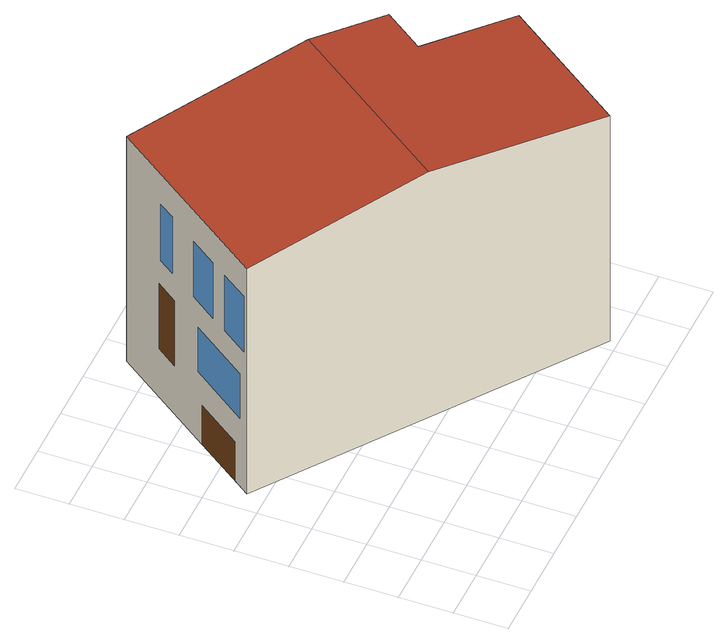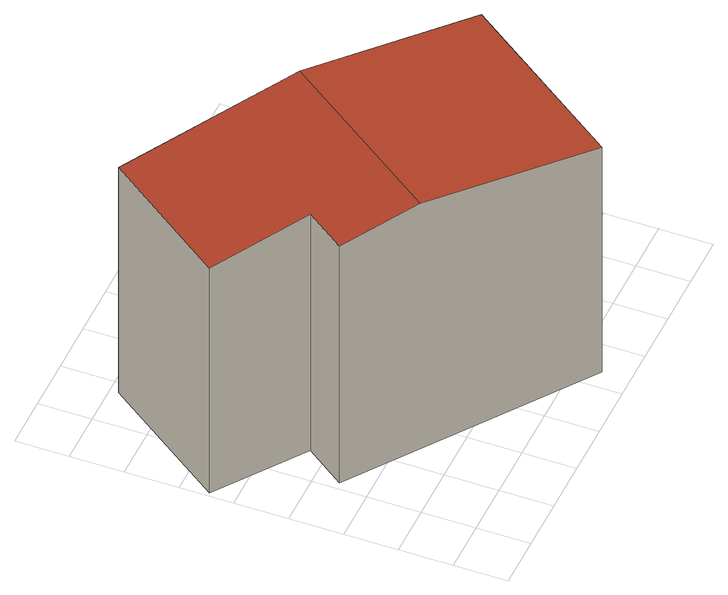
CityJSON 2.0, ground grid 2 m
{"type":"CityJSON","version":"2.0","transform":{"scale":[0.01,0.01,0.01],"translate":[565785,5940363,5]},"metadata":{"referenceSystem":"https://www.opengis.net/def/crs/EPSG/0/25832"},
"CityObjects":{
"building1":{"type":"Building","attributes":{"Gemeindeschluessel":"02400407","Geometrietyp2DReferenz":"3000","function":"31001_1010","roofType":"3100","measuredHeight":11.29,"storeysAboveGround":2},"address":[{"country":"Germany","locality":"Hamburg","thoroughfareNumber":"26","thoroughfareName":"Kugelfang"}],"geometry":[{"type":"MultiSurface","lod":"3","boundaries":[[[0,1,2,3]],[[4,5,6,0,3,7]],[[8,9,10,11,2,1,12,13],[14,15,16,17],[18,19,20,21],[22,23,24,25],[26,27,28,29],[30,31,32,33]],[[9,8,13,10]],[[17,16,15,14]],[[21,20,19,18]],[[33,32,31,30]],[[22,25,24,23]],[[29,28,27,26]],[[6,5,34,35]],[[5,4,36,34]],[[4,7,37,36]],[[7,3,2,11,37]],[[1,0,6,35,12]],[[35,34,36,37,11,12]]],"semantics":{"surfaces":[{"type":"RoofSurface"},{"type":"WallSurface"},{"type":"Door"},{"type":"Window"},{"type":"GroundSurface"}],"values":[0,0,1,2,2,3,3,3,3,1,1,1,1,1,4]}}]}
},
"vertices":[
[1111,1076,1130],[527,1495,1036],[78,868,1036],[662,449,1130],[1586,505,1036],[1262,737,1088],[1371,889,1088],[1245,30,1036],[246,1102,179],[123,931,179],[123,931,1],[78,868,1],[527,1495,1],[246,1102,1],[348,1245,223],[407,1326,223],[407,1326,523],[348,1245,523],[104,905,314],[262,1125,314],[262,1125,517],[104,905,517],[205,1045,892],[205,1045,637],[278,1147,637],[278,1147,892],[91,886,637],[163,987,637],[163,987,892],[91,886,892],[357,1257,637],[400,1318,637],[400,1318,896],[357,1257,896],[1262,737,1],[1371,889,1],[1586,505,1],[1245,30,1]
]}
